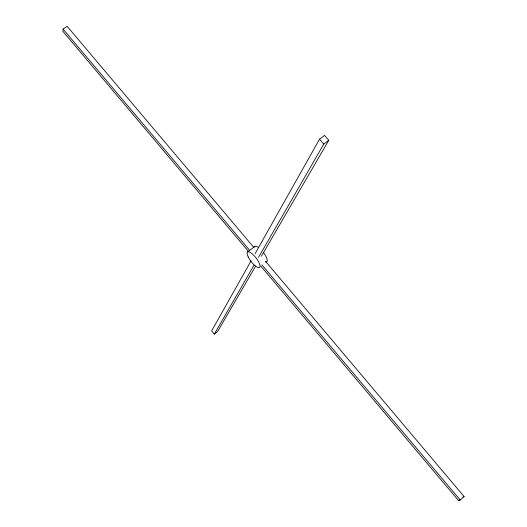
<?xml version="1.0" encoding="UTF-8"?>
<svg xmlns="http://www.w3.org/2000/svg" width="527" height="527" viewBox="0 0 527 527"><rect width="100%" height="100%" fill="white"/><g stroke="black" fill="none" stroke-linecap="round" stroke-linejoin="round"><path stroke-width="0.79" d="M253.961 247.598L67.192 26.35L63.062 29.077L62.917 31.35L248.553 251.531M251.102 260.786L211.656 330.89L214.318 334.092L217.631 331.476L255.648 266.095M255.127 253.632L319.527 139.187L324.546 135.406L328.789 140.307L261.432 256.148M214.318 334.092L254.08 265.068M258.592 257.242L323.769 144.102L328.789 140.307M260.753 265.997L458.582 500.65L459.676 499.649M458.582 500.65L460.229 500.018L464.083 496.506L265.634 261.425M247.69 251.893L254.936 246.3M462.976 496.935L464.083 496.506M319.527 139.187L323.769 144.102M63.062 29.077L249.719 250.404M261.912 264.864L460.229 500.018M263.579 252.611A9.763 3.116 52.2 0 1 265.687 262.011M254.429 246.959A9.763 3.116 52.2 0 1 258.605 247.499M248.237 256.992A9.782 3.057 52.2 0 0 259.396 267.532A9.782 3.057 52.2 0 0 253.052 254.574A9.782 3.057 52.2 0 0 248.237 256.992"/></g></svg>
